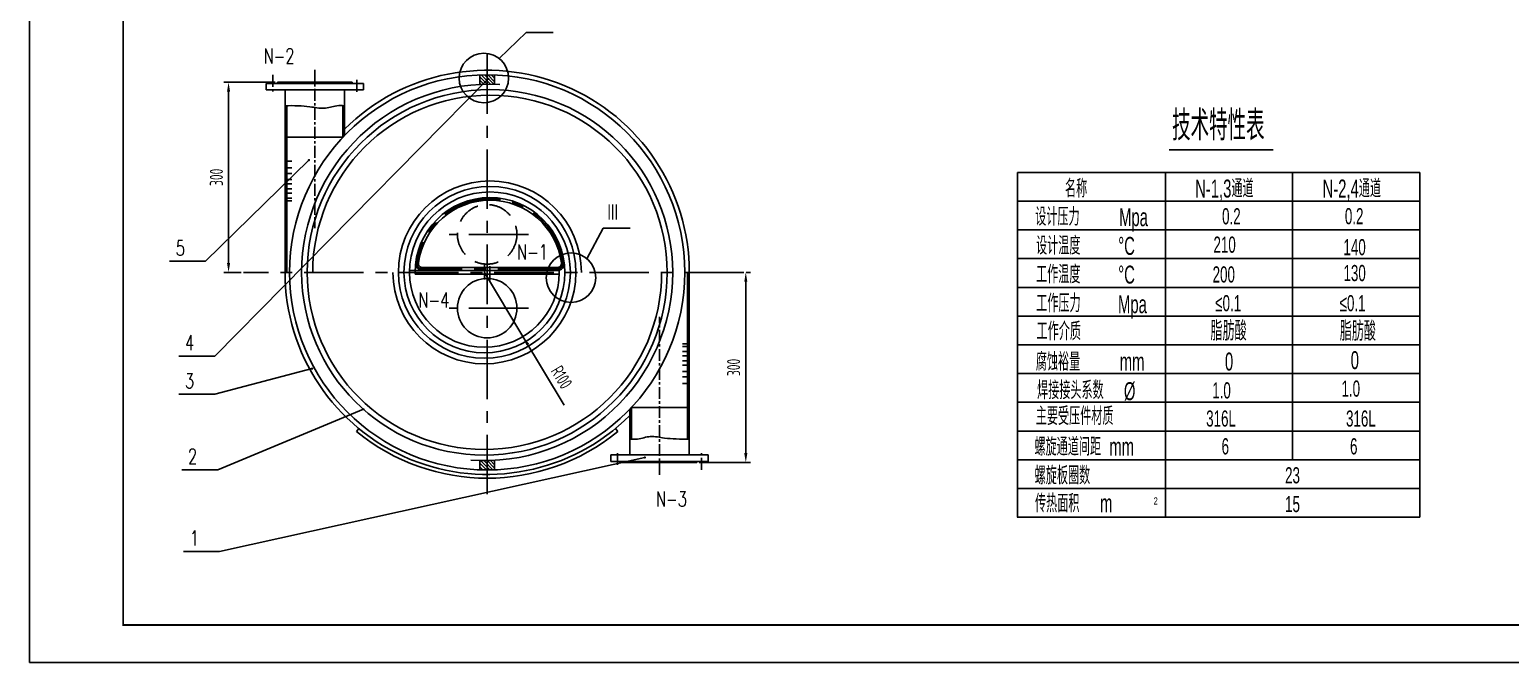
# Model space of a CAD drawing. Extents: x -7976 to 5804, y -7723 to 1555.
# Drawn here: x -136 to 3820, y -7712 to -6022 of the extents above; entities that cross this region are included whole.
import ezdxf

# ---------------------------------------------------------------- set-up
doc = ezdxf.new("R2010")
doc.units = 0
doc.linetypes.add('CENTER', pattern=[50.8, 31.75, -6.35, 6.35, -6.35])
doc.linetypes.add('DASHED', pattern=[19.05, 12.7, -6.35])
doc.layers.get('0').update_dxf_attribs({"linetype": 'CONTINUOUS'})
doc.layers.get('DEFPOINTS').update_dxf_attribs({"linetype": 'CONTINUOUS'})
for name, color, linetype in [('2细线层', 3, 'CONTINUOUS'), ('3中心线层', 1, 'CENTER'), ('A', 2, 'CONTINUOUS'), ('B', 7, 'CONTINUOUS'), ('LAYER2', 3, 'CONTINUOUS'), ('LAYER3', 1, 'CENTER'), ('LAYER4', 6, 'DASHED')]:
    doc.layers.add(name, color=color, linetype=linetype)
doc.styles.add('HZ', font='theitc.shx', dxfattribs={"width": 0.7, "bigfont": 'hztxt.shx'})
doc.styles.get("Standard").update_dxf_attribs({"font": 'isocp.shx', "width": 0.707, "bigfont": 'hztxt.shx'})
doc.dimstyles.get("Standard").update_dxf_attribs({"dimscale": 10, "dimtxt": 3.5, "dimasz": 2.5, "dimexe": 1.25, "dimexo": 0.625, "dimgap": 1.5, "dimtad": 1, "dimdec": 0, "dimdsep": 46, "dimtxsty": 'Standard', "dimcen": 2.5, "dimadec": 0, "dimazin": 0, "dimtfac": 1, "dimtdec": 4, "dimtmove": 0, "dimatfit": 3, "dimfxl": 1, "dimtolj": 1, "dimtzin": 0, "dimarcsym": 0})
pattern_1 = [(315, (2750.6225, -13301.062), (4.490128, 4.490128), [])]

# ---------------------------------------------------------------- blocks, each defined once
blk = doc.blocks.new('*D159')
at = {"color": 0, "linetype": 'ByBlock'}
blk.add_line((3355.8, -5743.3), (3374.4, -5512.4), dxfattribs=at)
blk.add_solid([(3368.3, -5536.9), (3376.6, -5537.6), (3374.4, -5512.4)], dxfattribs=at)
at = {"layer": 'DEFPOINTS', "color": 0, "linetype": 'ByBlock'}
for p in [(3374.4, -5512.4), (3212.7, -7521.9)]:
    blk.add_point(p, dxfattribs=at)
at = {"color": 0, "linetype": 'ByBlock', "insert": (3329.6, -5664.3), "char_height": 35, "attachment_point": 5, "rotation": 85.3977}
blk.add_mtext('\\A1;\\Fromans.shx,gbcbig.shx;R300', dxfattribs=at)
blk = doc.blocks.new('*D160')
at = {"color": 0, "linetype": 'ByBlock'}
blk.add_line((3007.1, -5798.3), (2974.1, -5443.2), dxfattribs=at)
blk.add_solid([(2980.5, -5467.7), (2972.2, -5468.5), (2974.1, -5443.2)], dxfattribs=at)
at = {"layer": 'DEFPOINTS', "color": 0, "linetype": 'ByBlock'}
for p in [(2974.1, -5443.2), (3169, -7538.8)]:
    blk.add_point(p, dxfattribs=at)
at = {"color": 0, "linetype": 'ByBlock', "insert": (3032.4, -5718.9), "char_height": 35, "attachment_point": 5, "rotation": 275.315}
blk.add_mtext('\\A1;\\Fromans.shx,gbcbig.shx;R325', dxfattribs=at)
blk = doc.blocks.new('*D175')
at = {"color": 0, "linetype": 'ByBlock'}
for p, q in [((1206.4, -6196.3), (1069.8, -6196.3)), ((1082.3, -6221.3), (1082.3, -6679.2)), ((1115.7, -6704.2), (1069.8, -6704.2))]:
    blk.add_line(p, q, dxfattribs=at)
for points in [[(1078.1, -6221.3), (1086.4, -6221.3), (1082.3, -6196.3)], [(1078.1, -6679.2), (1086.4, -6679.2), (1082.3, -6704.2)]]:
    blk.add_solid(points, dxfattribs=at)
at = {"layer": 'DEFPOINTS', "color": 0, "linetype": 'ByBlock'}
for p in [(1212.7, -6196.3), (1082.3, -6704.2), (1122, -6704.2)]:
    blk.add_point(p, dxfattribs=at)
at = {"color": 0, "linetype": 'ByBlock', "insert": (1049.8, -6450.2), "char_height": 35, "attachment_point": 5, "rotation": 90}
blk.add_mtext('\\A1;300', dxfattribs=at)
blk = doc.blocks.new('*D174')
at = {"color": 0, "linetype": 'ByBlock'}
for p in [(-6760.6, -1603.5), (-6547.5, -1958.2)]:
    blk.add_line(p, (-6657.6, -1774.9), dxfattribs=at)
blk.add_solid([(-6641.1, -1794.2), (-6648.3, -1798.5), (-6657.6, -1774.9)], dxfattribs=at)
at = {"layer": 'DEFPOINTS', "color": 0, "linetype": 'ByBlock'}
for p in [(-6760.6, -1603.5), (-6657.6, -1774.9)]:
    blk.add_point(p, dxfattribs=at)
at = {"color": 0, "linetype": 'ByBlock', "insert": (-6554.4, -1883.6), "char_height": 35, "attachment_point": 5, "rotation": 300.9919}
blk.add_mtext('\\A1;R100', dxfattribs=at)
blk = doc.blocks.new('*D173')
at = {"color": 0, "linetype": 'ByBlock'}
for p, q in [((2465.3, -6704.2), (2476.6, -6704.2)), ((2464.1, -7187.1), (2464.1, -6729.2)), ((2339.9, -7212.1), (2476.6, -7212.1))]:
    blk.add_line(p, q, dxfattribs=at)
for points in [[(2460, -6729.2), (2468.3, -6729.2), (2464.1, -6704.2)], [(2460, -7187.1), (2468.3, -7187.1), (2464.1, -7212.1)]]:
    blk.add_solid(points, dxfattribs=at)
at = {"layer": 'DEFPOINTS', "color": 0, "linetype": 'ByBlock'}
for p in [(2459, -6704.2), (2464.1, -6704.2), (2333.7, -7212.1)]:
    blk.add_point(p, dxfattribs=at)
at = {"color": 0, "linetype": 'ByBlock', "insert": (2431.6, -6958.1), "char_height": 35, "attachment_point": 5, "rotation": 90}
blk.add_mtext('\\A1;300', dxfattribs=at)

msp = doc.modelspace()

# ---------------------------------------------------------------- hatches: boundary and pattern name
at = {"layer": 'LAYER2'}
h = msp.add_hatch(dxfattribs=at)
h.set_pattern_fill('ANSI31', color=256, scale=2, angle=-90, style=0)
h.set_pattern_definition(pattern_1)
h.paths.add_polyline_path([(1106.4, -6167.6), (1106.4, -6142.8, 0.009472), (1086.4, -6142.4), (1086.4, -6167.5, -0.009941)])
h.paths.add_polyline_path([(1086.4, -6142.4, 0.009472), (1066.4, -6142.8), (1066.4, -6168.2, -0.009947), (1086.4, -6167.5)])
h = msp.add_hatch(dxfattribs=at)
h.set_pattern_fill('ANSI31', color=256, scale=2, angle=-90, style=0)
h.set_pattern_definition(pattern_1)
h.paths.add_polyline_path([(1106.4, -7198), (1106.4, -7172.7, -0.009947), (1086.4, -7173.4), (1086.4, -7198.4, 0.009472)])
h.paths.add_polyline_path([(1086.4, -7198.4), (1086.4, -7173.4, -0.009941), (1066.4, -7173.3), (1066.4, -7198, 0.009472)])

# ---------------------------------------------------------------- linework, layer by layer
for p, q in [((1190.4, -6029.4), (1263, -6029.4)), ((755.9, -6165.5), (495.9, -6165.5)), ((495.9, -6165.5), (495.9, -6182.5)), ((725.9, -6162.5), (525.9, -6162.5)), ((525.9, -6162.5), (525.9, -6165.5)), ((725.9, -6162.5), (725.9, -6165.5)), ((755.9, -6165.5), (755.9, -6182.5)), ((1066.4, -6142.8), (1066.4, -6168.2)), ((1106.4, -6142.8), (1106.4, -6167.6)), ((755.9, -6182.5), (495.9, -6182.5)), ((546.4, -6182.5), (546.4, -6670.4)), ((705.4, -6182.5), (705.4, -6304.9)), ((550.9, -6225.1), (550.9, -6670.4)), ((700.9, -6224.7), (700.9, -6309.6)), ((1396, -6552.3), (1468.6, -6552.3)), ((558.4, -6670.4), (546.4, -6670.4)), ((546.4, -6670.4), (558.4, -6670.4)), ((1279, -6665.2), (879.1, -6665.2)), ((893.8, -6665.2), (893.8, -6675.6)), ((1279, -6675.6), (893.8, -6675.6)), ((1273.7, -6657.8), (913.9, -6657.8)), ((1279, -6665.2), (1279, -6675.6)), ((1614.4, -6670.4), (1626.4, -6670.4)), ((1621.9, -7115.7), (1621.9, -6670.4)), ((1626.4, -7158.3), (1626.4, -6670.4)), ((1467.4, -7158.3), (1467.4, -7036)), ((1471.9, -7116.1), (1471.9, -7031.2)), ((737.3, -7095.4), (743.7, -7087.7)), ((1435.5, -7095.4), (1429.2, -7087.7)), ((1416.9, -7158.3), (1676.9, -7158.3)), ((1416.9, -7175.3), (1416.9, -7158.3)), ((1676.9, -7175.3), (1676.9, -7158.3)), ((1066.4, -7173.3), (1066.4, -7198)), ((1106.4, -7172.7), (1106.4, -7198)), ((1416.9, -7175.3), (1676.9, -7175.3)), ((1446.9, -7178.3), (1446.9, -7175.3)), ((1446.9, -7178.3), (1646.9, -7178.3)), ((1646.9, -7178.3), (1646.9, -7175.3))]:
    msp.add_line(p, q)
at = {"const_width": 5}
msp.add_lwpolyline([(114, -7612.4), (5704, -7612.4), (5704, -3612.4), (114, -3612.4)], close=True, dxfattribs=at)
for centre, radius in [((1086.4, -6670.4), 528), ((1086.4, -6766), 79.5)]:
    msp.add_circle(centre, radius)
for centre, radius, start, end in [((1086.4, -6670.4), 540, 0, 134.8744), ((1093.8, -6670.4), 503, 87.0354, 180), ((1093.8, -6670.4), 488.2, 0, 180), ((1093.8, -6670.4), 473.4, 0, 180), ((1093.8, -6670.4), 244.4, 0, 180), ((1093.8, -6670.4), 229.6, 0, 180), ((1093.8, -6670.4), 214.8, 0, 180), ((1093.8, -6670.4), 200, 0, 180), ((1093.8, -6670.4), 192.6, 7.505, 172.495), ((913.9, -6646.7), 18.5, 172.495, 270), ((913.9, -6646.7), 11.1, 172.495, 270), ((1273.7, -6646.7), 18.5, 270, 7.505), ((1273.7, -6646.7), 11.1, 270, 7.505), ((1086.4, -6670.4), 540, 180, 314.8744), ((1079, -6670.4), 488.2, 180, 0), ((1079, -6670.4), 473.4, 180, 0), ((1079, -6670.4), 244.4, 180, 0), ((1079, -6670.4), 229.6, 180, 0), ((1079, -6670.4), 214.8, 180, 0), ((1079, -6670.4), 200, 180, 0), ((1079, -6670.4), 200, 180, 0), ((1079, -6670.4), 503, 265.8603, 0), ((1086.4, -6670.4), 550, 230.601, 309.399)]:
    msp.add_arc(centre, radius, start, end)
at = {"layer": '2细线层'}
for points in [[(705.4, -6225), (698.4, -6224.4), (680.1, -6224.3), (649.6, -6235.5), (615, -6227.2), (580.3, -6224.8), (558.1, -6224.9), (546.4, -6225.2)], [(1467.4, -7115.8), (1474.4, -7116.5), (1492.7, -7116.6), (1523.2, -7105.4), (1557.8, -7113.6), (1592.5, -7116), (1614.7, -7115.9), (1626.4, -7115.6)]]:
    msp.add_open_spline(points, degree=3, knots=[39.261107, 39.261107, 39.261107, 39.261107, 60.451035, 94.952317, 132.944491, 164.327882, 199.506804, 199.506804, 199.506804, 199.506804], dxfattribs=at)
at = {"layer": '3中心线层'}
for p, q in [((625.9, -6129.2), (625.9, -6552)), ((513.4, -6143), (513.4, -6192.3)), ((738.4, -6155.9), (738.4, -6192.3)), ((1546.9, -7211.7), (1546.9, -6788.8)), ((1434.4, -7185), (1434.4, -7148.5)), ((1659.4, -7197.9), (1659.4, -7148.5))]:
    msp.add_line(p, q, dxfattribs=at)
at = {"layer": 'A', "lineweight": -2}
for p, q in [((2908.8, -6343), (3186.2, -6343)), ((2503.1, -6403.2), (2503.1, -7324.8)), ((2503.1, -6403.2), (2898.7, -6403.2)), ((2898.7, -6403.2), (3578.5, -6403.2)), ((3578.5, -6403.2), (3578.5, -7324.8)), ((2502.5, -7324.8), (2898.1, -7324.8)), ((2898.1, -7324.8), (3578.5, -7324.8))]:
    msp.add_line(p, q, dxfattribs=at)
at = {"layer": 'B', "lineweight": -2}
for p, q in [((2898.7, -6403.2), (2898.7, -7324.8)), ((3237.6, -6403.2), (3237.6, -7171.2)), ((2503.1, -6480), (2898.7, -6480)), ((2898.7, -6480), (3578, -6480)), ((2503.1, -6556.8), (2898.7, -6556.8)), ((2898.7, -6556.8), (3578, -6556.8)), ((2503.1, -6633.6), (2898.7, -6633.6)), ((2898.7, -6633.6), (3578, -6633.6)), ((2503.1, -6710.4), (2898.7, -6710.4)), ((2898.7, -6710.4), (3578, -6710.4)), ((2502.5, -6787.2), (2898.1, -6787.2)), ((2898.1, -6787.2), (3577.4, -6787.2)), ((2502.5, -6864), (2898.1, -6864)), ((2898.1, -6864), (3577.4, -6864)), ((2502.5, -6940.8), (2898.1, -6940.8)), ((2898.1, -6940.8), (3577.4, -6940.8)), ((2502.5, -7017.6), (2898.1, -7017.6)), ((2898.1, -7017.6), (3577.4, -7017.6)), ((2502.5, -7094.4), (2898.1, -7094.4)), ((2898.1, -7094.4), (3577.4, -7094.4)), ((2502.5, -7171.2), (2898.1, -7171.2)), ((2898.1, -7171.2), (3577.4, -7171.2)), ((2503.1, -7248), (2898.7, -7248)), ((2898.1, -7248), (3578, -7248)), ((2502.5, -7324.8), (2898.1, -7324.8)), ((2898.1, -7324.8), (3578, -7324.8))]:
    msp.add_line(p, q, dxfattribs=at)
at = {"layer": 'LAYER2'}
for p, q in [((-136, -3512.4), (-136, -7712.4)), ((1190.4, -6029.4), (1118.3, -6099.2)), ((700.9, -6309.6), (546.4, -6309.6)), ((564.8, -6373.5), (550.9, -6373.5)), ((564.8, -6391.2), (550.9, -6391.2)), ((564.8, -6406), (550.9, -6406)), ((564.8, -6422.2), (550.9, -6422.2)), ((564.8, -6434), (550.9, -6434)), ((564.8, -6447.3), (550.9, -6447.3)), ((564.8, -6459.1), (550.9, -6459.1)), ((564.8, -6472.3), (550.9, -6472.3)), ((564.8, -6479.7), (550.9, -6479.7)), ((1396, -6552.3), (1353, -6634)), ((334.1, -6640.9), (237.9, -6640.9)), ((1608, -6861.1), (1621.9, -6861.1)), ((1608, -6868.5), (1621.9, -6868.5)), ((1608, -6881.8), (1621.9, -6881.8)), ((358.8, -6894.1), (262.7, -6894.1)), ((1608, -6893.6), (1621.9, -6893.6)), ((1608, -6906.9), (1621.9, -6906.9)), ((1608, -6918.7), (1621.9, -6918.7)), ((1608, -6934.9), (1621.9, -6934.9)), ((1608, -6949.6), (1621.9, -6949.6)), ((358.8, -6995.9), (262.7, -6995.9)), ((1608, -6967.3), (1621.9, -6967.3)), ((1471.9, -7031.2), (1626.4, -7031.2)), ((366.6, -7197.6), (270.5, -7197.6)), ((371.3, -7416.1), (275.1, -7416.1)), ((-136, -7712.4), (5804, -7712.4))]:
    msp.add_line(p, q, dxfattribs=at)
for centre in [(1077.5, -6151.2), (1310.4, -6684.6)]:
    msp.add_circle(centre, 66.1, dxfattribs=at)
at = {"layer": 'LAYER3', "ltscale": 5}
for p, q in [((1086.4, -6088.3), (1086.4, -7285.4)), ((1196.4, -6568.9), (984.9, -6568.9)), ((1772.2, -6670.4), (435.2, -6670.4)), ((1273.7, -6661.5), (913.9, -6661.5)), ((1079, -6648.8), (1079, -6689.2)), ((1093.8, -6654), (1093.8, -6691.5)), ((1196.4, -6766), (984.9, -6766))]:
    msp.add_line(p, q, dxfattribs=at)
for centre, radius, start, end in [((1093.8, -6670.4), 196.3, 7.505, 172.495), ((913.9, -6646.7), 14.8, 172.495, 270), ((1273.7, -6646.7), 14.8, 270, 7.505)]:
    msp.add_arc(centre, radius, start, end, dxfattribs=at)
at = {"layer": 'LAYER4', "ltscale": 5}
msp.add_circle((1086.4, -6568.9), 79.5, dxfattribs=at)

# ---------------------------------------------------------------- texts
at = {"layer": 'B', "lineweight": -2, "style": 'HZ', "width": 0.618}
for s, height, p in [('技术特性表', 80, (2916.1, -6317.9)), ('名称', 48, (2630.1, -6470.4)), ('N-1,3通道', 48, (2977.7, -6470.4)), ('N-2,4通道', 48, (3318.1, -6470.4)), ('设计压力', 48, (2550.6, -6545.6)), ('Mpa', 48, (2774.6, -6546.9)), ('0.2', 43.2, (3049.8, -6542.1)), ('0.2', 43.2, (3377.8, -6541.8)), ('设计温度', 48, (2552.7, -6623)), ('%%DC', 48, (2772.3, -6623.6)), ('210', 43.2, (3026.8, -6617.9)), ('140', 43.2, (3374, -6624.6)), ('工作温度', 48, (2552.7, -6699.8)), ('%%DC', 48, (2772.3, -6700.4)), ('200', 43.2, (3024.5, -6697.5)), ('130', 43.2, (3374.1, -6693.8)), ('工作压力', 48, (2553.2, -6777)), ('Mpa', 48, (2771.7, -6779.4)), ('≤0.1', 43.2, (3031.5, -6774.3)), ('≤0.1', 43.2, (3363.8, -6774.3)), ('工作介质', 48, (2554.2, -6851.7)), ('脂肪酸', 52, (3019, -6852.6)), ('脂肪酸', 52, (3364.3, -6853.3)), ('腐蚀裕量', 48, (2552.1, -6933.3)), ('0', 48, (3393.4, -6928.8)), ('mm', 48, (2776.4, -6932.7)), ('0', 48, (3057.4, -6932.7)), ('焊接接头系数', 48, (2555.5, -7009.3)), (' %%C', 48, (2776.4, -7011.7)), ('1.0', 43.2, (3368.8, -7002.5)), ('1.0', 43.2, (3023.5, -7007.3)), ('主要受压件材质', 48, (2552.1, -7078.4)), ('316L', 43.2, (3007.3, -7082.5)), ('316L', 43.2, (3380.9, -7082.5)), ('螺旋通道间距  mm', 48, (2548.5, -7160.2)), ('6', 43.2, (3048.5, -7156.8)), ('6', 43.2, (3391.6, -7156.8)), ('螺旋板圈数', 48, (2549.1, -7237)), ('23', 43.2, (3218.1, -7234.2)), ('传热面积     m', 48, (2550, -7311.5)), ('2', 19.2, (2866.8, -7290.7)), ('15', 43.2, (3218.1, -7311))]:
    msp.add_text(s, height=height, dxfattribs=at).set_placement(p)
at = {"layer": 'LAYER2', "attachment_point": 4}
for s, insert, char_height in [('\\Ftxt.shx,hzfs.shx;N-2', (489.1, -6092.2), 40), ('\\Ftxt.shx,hzfs.shx;Ⅲ', (1405.5, -6510.9), 46.154), ('\\Ftxt.shx,hzfs.shx;5', (254.6, -6605.3), 40), ('\\Ftxt.shx,hzfs.shx;N-1', (1166.3, -6615.9), 40), ('\\Ftxt.shx,hzfs.shx;N-4', (902.7, -6744.5), 40), ('\\Ftxt.shx,hzfs.shx;4', (279.3, -6858.5), 40), ('\\Ftxt.shx,hzfs.shx;3', (279.3, -6960.3), 40), ('\\Ftxt.shx,hzfs.shx;2', (287.1, -7162.1), 40), ('\\Ftxt.shx,hzfs.shx;N-3', (1537.5, -7275.8), 40), ('\\Ftxt.shx,hzfs.shx;1', (291.8, -7380.5), 40)]:
    msp.add_mtext(s, dxfattribs=dict(at, insert=insert, char_height=char_height))

# ---------------------------------------------------------------- dimensions: what is measured, and where the dimension line sits
at = {"layer": 'LAYER2'}
for center, mpoint, text, picture, middle, set_off in [((2482.2, -7505), (2287.3, -5409.5), '\\Fromans.shx,gbcbig.shx;R325', '*D160', (2313.2, -5688.2), (-686.8, 33.8)), ((2525.9, -7488.1), (2687.6, -5478.6), '\\Fromans.shx,gbcbig.shx;R300', '*D159', (2675.2, -5633.1), (-686.8, 33.8)), ((1079, -6670.4), (1182, -6841.9), 'R100', '*D174', (1257.3, -6967.3), (7839.6, -5067))]:
    dim = msp.add_radius_dim(center=center, mpoint=mpoint, text=text, dimstyle='Standard', dxfattribs=at)
    dim.commit()
    dim.dimension.update_dxf_attribs({"geometry": picture, "text_midpoint": middle, "dimtype": 164, "insert": set_off})
for base, p1, p2, angle, picture, middle in [((395.5, -6670.4), (525.9, -6162.5), (435.2, -6670.4), 90, '*D175', (363, -6416.5)), ((1777.3, -6670.4), (1646.9, -7178.3), (1772.2, -6670.4), 270, '*D173', (1744.8, -6924.4))]:
    dim = msp.add_linear_dim(base=base, p1=p1, p2=p2, angle=angle, text='300', dimstyle='Standard', dxfattribs=at)
    dim.commit()
    dim.dimension.update_dxf_attribs({"geometry": picture, "text_midpoint": middle, "insert": (-686.8, 33.8)})

# ---------------------------------------------------------------- leaders
for points in [[(1089.3, -6153.4), (358.8, -6894.1), (262.7, -6894.1)], [(610.1, -6370.5), (334.1, -6640.9), (237.9, -6640.9)], [(618.6, -6927.6), (358.8, -6995.9), (262.7, -6995.9)], [(755.8, -7036.3), (366.6, -7197.6), (270.5, -7197.6)], [(1507.6, -7165.1), (371.3, -7416.1), (275.1, -7416.1)]]:
    msp.add_leader(points, dimstyle='Standard', override={"dimldrblk": 'DOTSMALL'}, dxfattribs=at)

doc.saveas('drawing.dxf')
